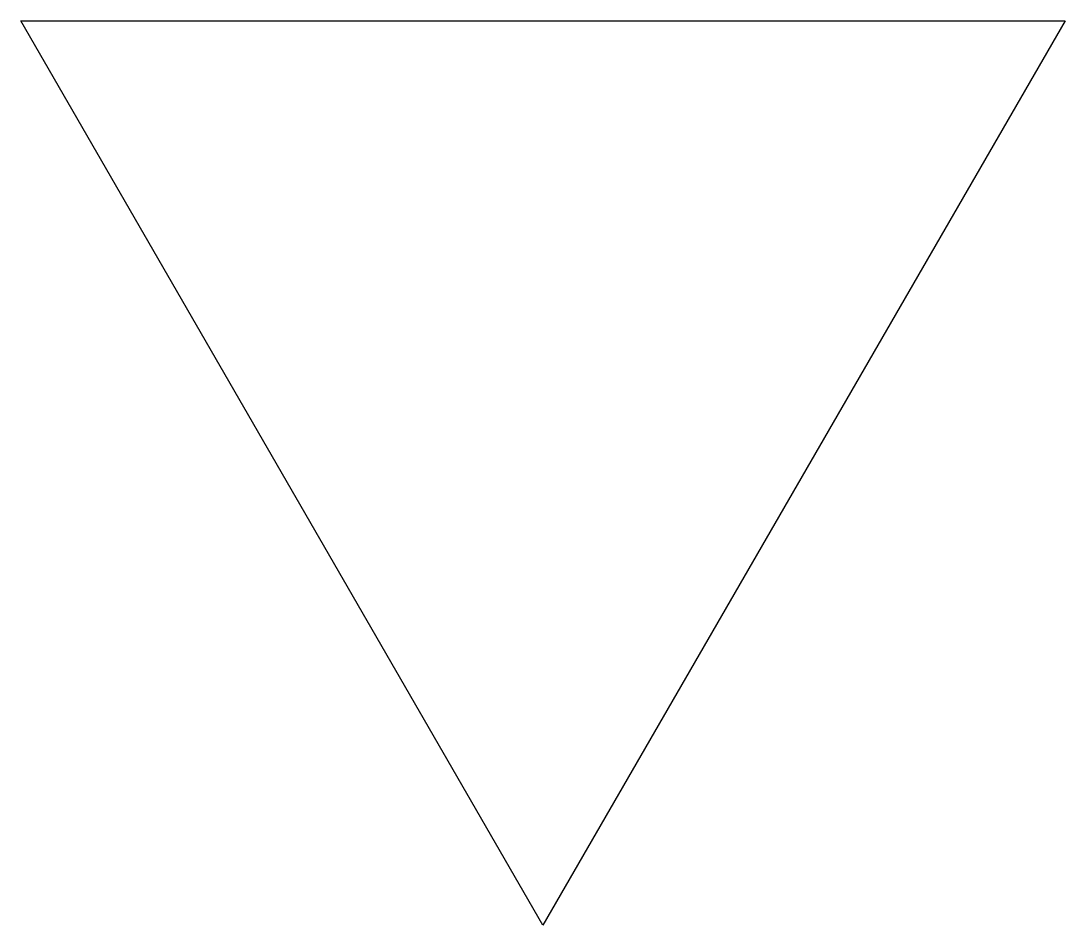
# Model space of a CAD drawing. Extents: x -2.97 to 2.97, y 0 to 5.14.
import ezdxf

# ---------------------------------------------------------------- set-up
doc = ezdxf.new("R2010")
doc.units = 0
doc.header["$MEASUREMENT"] = 0
doc.layers.get('0').update_dxf_attribs({"linetype": 'CONTINUOUS'})

msp = doc.modelspace()

# ---------------------------------------------------------------- linework, layer by layer
msp.add_lwpolyline([(0, 0), (-2.9683, 5.1413), (2.9683, 5.1413)], close=True)

doc.saveas('drawing.dxf')
